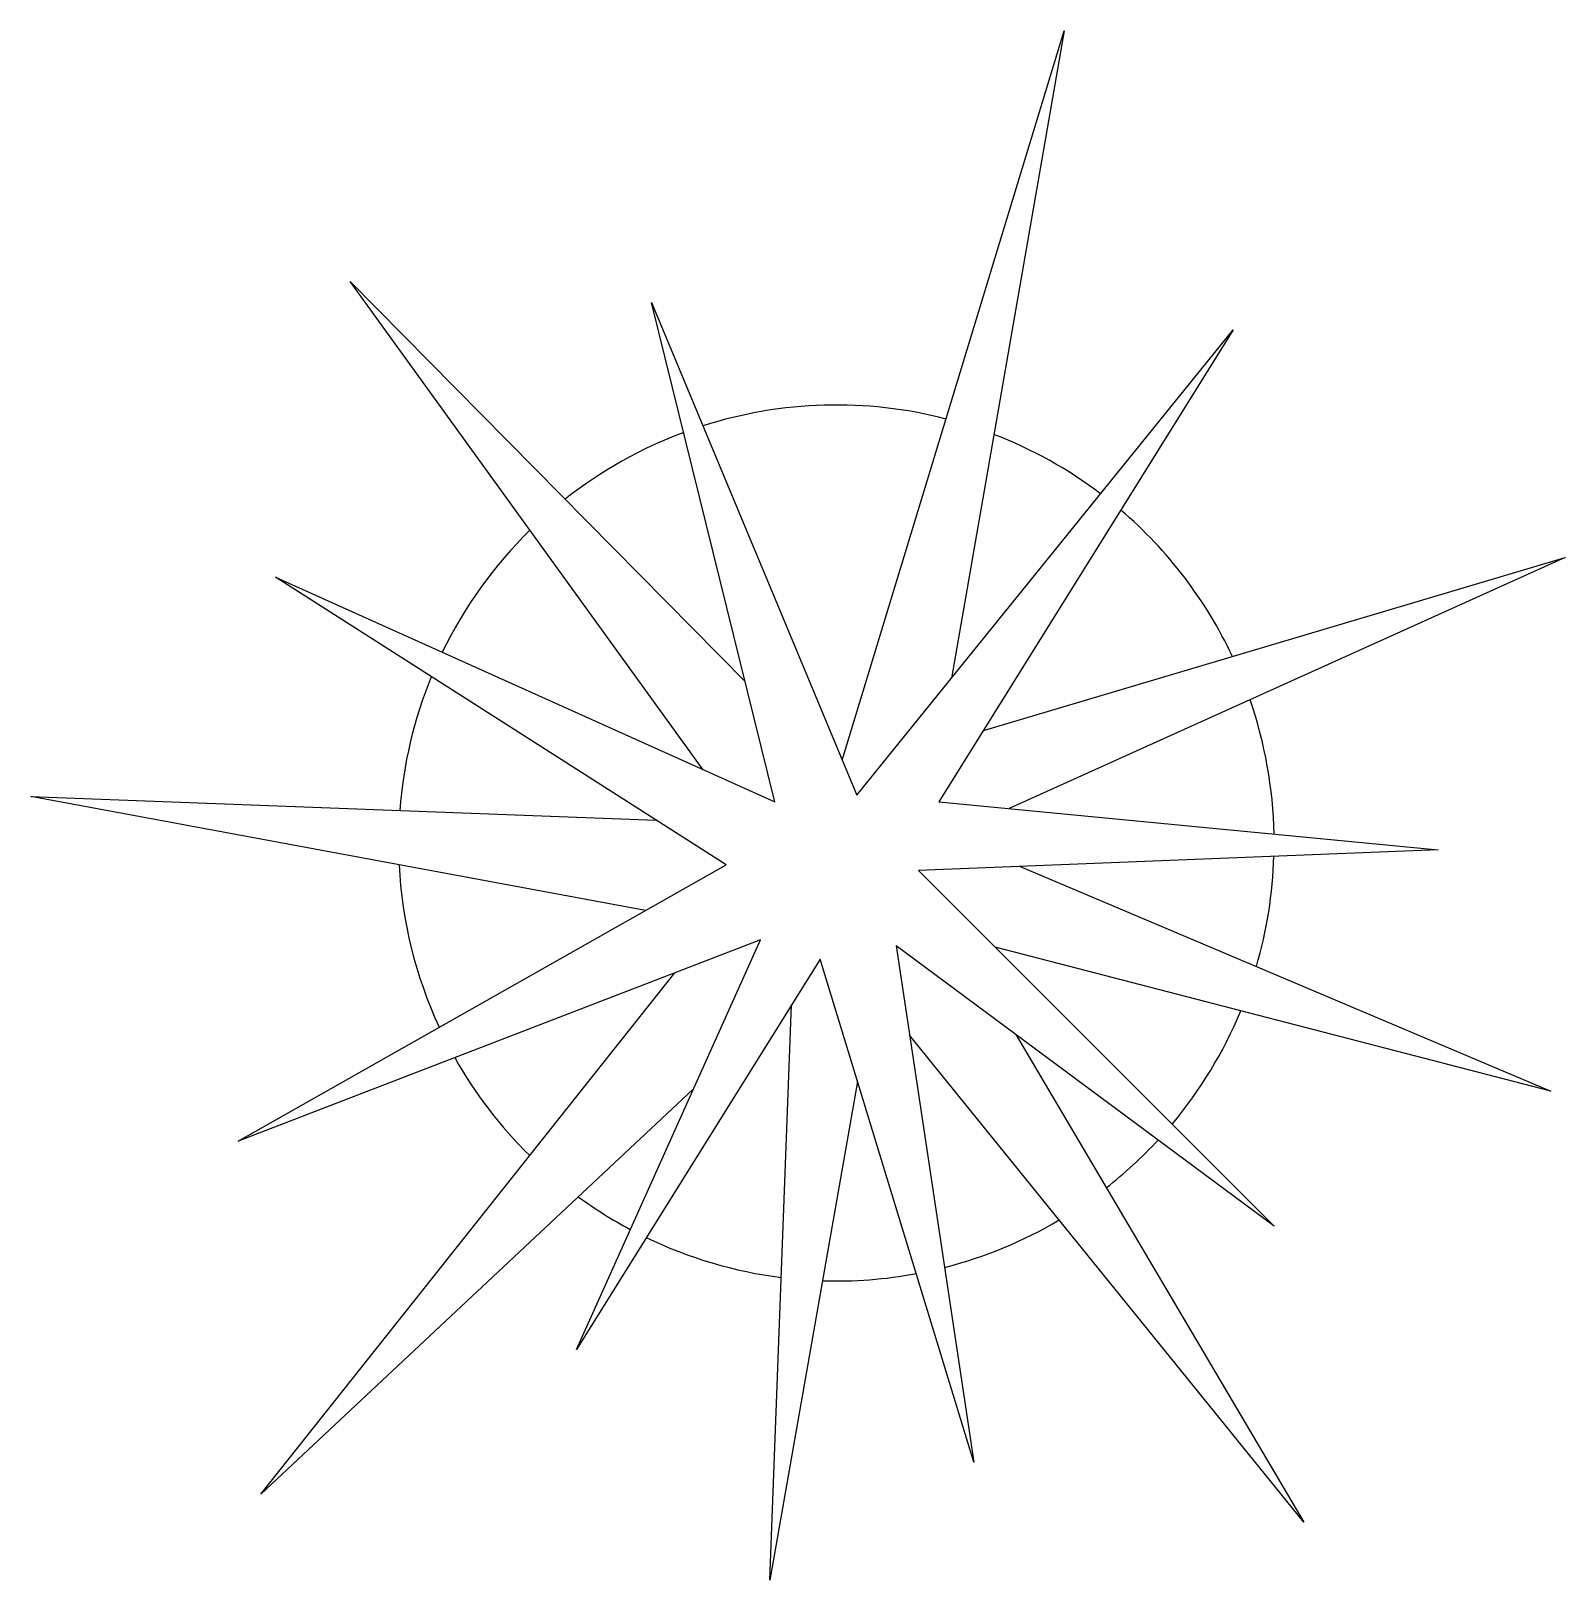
# Model space of a CAD drawing. Header units: millimetres. Extents: x 256.259 to 256.784, y 2609.468 to 2609.999.
import ezdxf

# ---------------------------------------------------------------- set-up
doc = ezdxf.new("R2010")
doc.units = ezdxf.units.MM
doc.header["$LTSCALE"] = 10
doc.layers.add('Vegetais', color=94, linetype='Continuous')

msp = doc.modelspace()

# ---------------------------------------------------------------- linework, layer by layer
at = {"layer": 'Vegetais'}
for p, q in [((256.5367365508525, 2609.748785447078), (256.6127723011627, 2609.998521418041)), ((256.6127723011627, 2609.998521418041), (256.5740934455432, 2609.776846654527)), ((256.3681461635584, 2609.912670149855), (256.5034238830283, 2609.775741022142)), ((256.4890844396341, 2609.745502476339), (256.3681461635584, 2609.912670149855)), ((256.4714133916351, 2609.905562885411), (256.5417211543646, 2609.736822257008)), ((256.5135980492728, 2609.734478637168), (256.4714133916351, 2609.905562885411)), ((256.5417211543646, 2609.736822257008), (256.6706187193687, 2609.896188406056)), ((256.6706187193687, 2609.896188406056), (256.5698442594564, 2609.734478637168)), ((256.5850827725345, 2609.758931424414), (256.7843602278923, 2609.818169550957)), ((256.7843602278923, 2609.818169550957), (256.5938482232478, 2609.732176859964)), ((256.3425266344586, 2609.811409933343), (256.5135980492728, 2609.734478637168)), ((256.4969271941548, 2609.712917740852), (256.3425266344586, 2609.811409933343)), ((256.2587461988863, 2609.736354924381), (256.472974811395, 2609.728196977521)), ((256.4693578083225, 2609.697316409237), (256.2587461988863, 2609.736354924381)), ((256.5698442594564, 2609.734478637168), (256.7409264820982, 2609.718073298296)), ((256.7409264820982, 2609.718073298296), (256.5628134831836, 2609.71104243878)), ((256.3297640664517, 2609.618321241501), (256.4969271941548, 2609.712917740852)), ((256.5628134831836, 2609.71104243878), (256.6846802719148, 2609.589174207155)), ((256.5977259605606, 2609.712420579203), (256.7794414260598, 2609.6354083422)), ((256.5086593276803, 2609.687273162091), (256.3297640664517, 2609.618321241501)), ((256.4456338786342, 2609.546989050054), (256.5086593276803, 2609.687273162091)), ((256.5551997555569, 2609.685241534127), (256.5817779573266, 2609.508323717664)), ((256.6846802719148, 2609.589174207155), (256.5551997555569, 2609.685241534127)), ((256.7794414260598, 2609.6354083422), (256.5890700214513, 2609.684785589637)), ((256.337531666834, 2609.497447404448), (256.4793453376283, 2609.675974618461)), ((256.5291832558939, 2609.68066963642), (256.4456338786342, 2609.546989050054)), ((256.5817779573266, 2609.508323717664), (256.5291832558939, 2609.68066963642)), ((256.5119489132813, 2609.467994992955), (256.5193793100775, 2609.664983137388)), ((256.6948669586238, 2609.487795428891), (256.559809372, 2609.654557619432)), ((256.5961658779295, 2609.654846954437), (256.6948669586238, 2609.487795428891)), ((256.5419737272244, 2609.638756944214), (256.5119489132813, 2609.467994992955)), ((256.4856882551138, 2609.636143395206), (256.337531666834, 2609.497447404448))]:
    msp.add_line(p, q, dxfattribs=at)
at = {"layer": 'Vegetais', "color": 2}
for start, end in [(75.47551161369013, 107.7245687214287), (110.4020431770245, 128.2834642139805), (52.88655040724585, 68.90945983286977), (25.20507099488852, 49.48221012349502), (134.4129813974942, 154.1919297734443), (157.692799230228, 175.7461805959666), (1.16582978341308, 19.08391092737235), (182.8434069284075, 204.8891258719071), (343.6301721552551, 358.2555566421519), (320.0702450478814, 337.4743760769492), (209.3438201666177, 225.5325753461291), (308.0740529293245, 317.2924506646546), (233.8823767761291, 241.9224388330338), (284.3042945351789, 300.5968195524944), (244.2701912462762, 262.787160353467), (268.1969041741713, 280.5135275018433)]:
    msp.add_arc((256.5346903780917, 2609.720416918135), 0.1500000000000011, start, end, dxfattribs=at)

doc.saveas('drawing.dxf')
